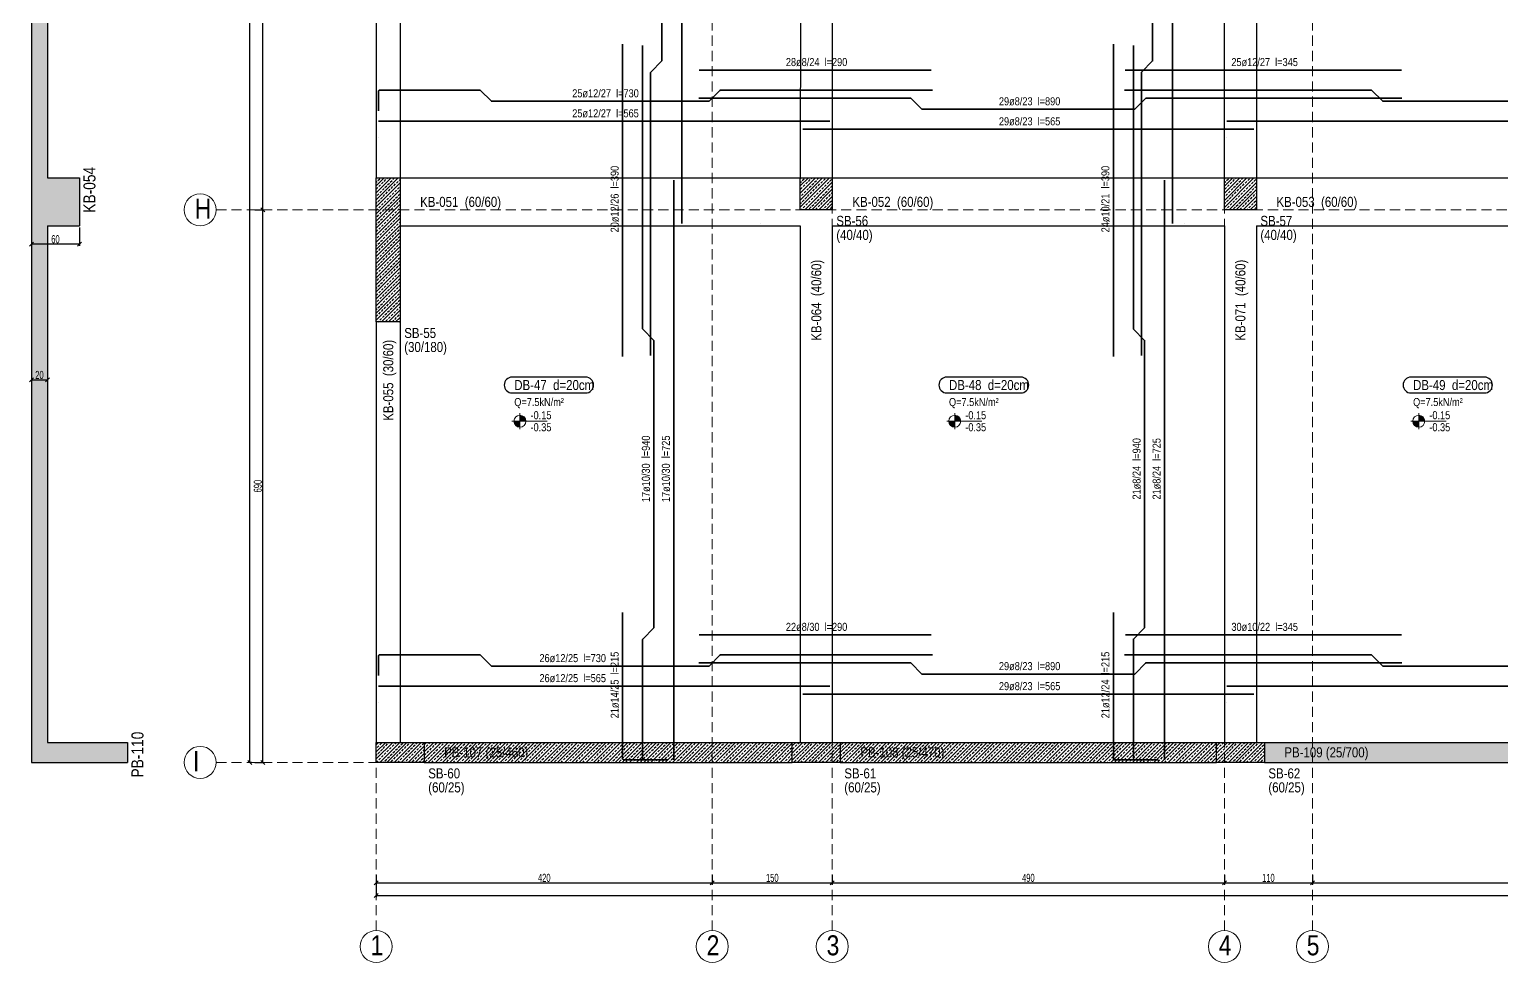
# Model space of a CAD drawing. Header units: millimetres. Extents: x 2018 to 8411, y 702 to 6024.
# Drawn here: x 2051 to 3891, y 702 to 1868 of the extents above; entities that cross this region are included whole.
import ezdxf
from ezdxf.enums import TextEntityAlignment as Align

# ---------------------------------------------------------------- set-up
doc = ezdxf.new("R2010")
doc.units = ezdxf.units.MM
doc.linetypes.add('DASHED', pattern=[19.05, 12.7, -6.35])
for name, color, linetype, lineweight in [('AKS BALONU (BEYKENT)', 7, 'Continuous', 20), ('AKS CIZGISI (BEYKENT)', 252, 'DASHED', 20), ('AKS NO (BEYKENT)', 3, 'Continuous', 20), ('AKS OLCU (BEYKENT)', 200, 'Continuous', 20), ('DONATI (BEYKENT)', 4, 'Continuous', 35), ('DONATI YAZISI (BEYKENT)', 3, 'Continuous', 20), ('DOSEME ISMI (BEYKENT)', 9, 'Continuous', 20), ('DOSEME PAFTA (BEYKENT)', 3, 'Continuous', 20), ('DOSEME SINIRI (BEYKENT)', 2, 'Continuous', 30), ('KIRIS (BEYKENT)', 2, 'Continuous', 30), ('KIRIS ISMI (BEYKENT)', 40, 'Continuous', 20), ('KOLON (BEYKENT)', 3, 'Continuous', 30), ('KOLON ISMI (BEYKENT)', 91, 'Continuous', 20), ('KOT CIZGI (BEYKENT)', 120, 'Continuous', 20), ('KOT YAZI (BEYKENT)', 7, 'Continuous', 20), ('LGP_SLAB', 6, 'Continuous', 30), ('OLCU (BEYKENT)', 14, 'Continuous', 20), ('PERDE (BEYKENT)', 6, 'Continuous', 30), ('PERDE ISMI (BEYKENT)', 240, 'Continuous', 20), ('TARAMA (BEYKENT)', 252, 'Continuous', 25), ('YAZI (BEYKENT)', 140, 'Continuous', 20)]:
    doc.layers.add(name, color=color, linetype=linetype, lineweight=lineweight)
doc.styles.add('DONATI YAZISI (BEYKENT)', font='')
doc.styles.add('DSMOLC-50', font='bahnschrift light condensed', dxfattribs={"width": 0.75, "height": 10})
doc.styles.add('KLNOLC-25', font='bahnschrift light condensed', dxfattribs={"width": 0.75, "height": 10})
doc.styles.add('KOT (BEYKENT)', font='')
doc.styles.add('stastyle', font='RomanSTA.ttf')
doc.styles.add('YAZI (BEYKENT)', font='')
doc.styles.get('DONATI YAZISI (BEYKENT)').set_extended_font_data('Bahnschrift Light Condensed')
doc.styles.get('KOT (BEYKENT)').set_extended_font_data('Bahnschrift Light Condensed')
doc.styles.get('YAZI (BEYKENT)').set_extended_font_data('Bahnschrift Light Condensed')
doc.dimstyles.new('DSMOLC-50', dxfattribs={"dimtxt": 10, "dimasz": 5, "dimexe": 2, "dimexo": 2, "dimgap": 1, "dimtad": 1, "dimdec": 1, "dimrnd": 0.5, "dimzin": 12, "dimdsep": 46, "dimtxsty": 'DSMOLC-50', "dimblk": 'OBLIQUE', "dimblk1": 'OBLIQUE', "dimblk2": 'OBLIQUE', "dimcen": 0, "dimclrt": 7, "dimadec": 0, "dimazin": 0, "dimtfac": 1, "dimtdec": 4, "dimtix": 1, "dimtmove": 2, "dimatfit": 3, "dimfxl": 1, "dimtzin": 0, "dimarcsym": 0})
pattern_1 = [(45, (1036.827, 1029.5085), (-4.490128, 4.490128), []), (45, (1041.317, 1029.5085), (-4.490128, 4.490128), [3.175, -1.5875])]
pattern_2 = [(45, (1036.827, 1029.5085), (-4.419417, 4.419417), []), (45, (1041.2465, 1029.5085), (-4.419417, 4.419417), [3.125, -1.5625])]

# ---------------------------------------------------------------- blocks, each defined once
blk = doc.blocks.new('_Oblique')
at = {"color": 0, "linetype": 'ByBlock', "lineweight": -2}
blk.add_line((-0.5, -0.5), (0.5, 0.5), dxfattribs=at)
blk = doc.blocks.new('*D112')
at = {"layer": 'AKS OLCU (BEYKENT)', "color": 0, "lineweight": -2, "transparency": 16777216}
for p, q in [((2484.3, 812), (2484.3, 800)), ((2904.3, 812), (2904.3, 800)), ((2484.3, 802), (2904.3, 802))]:
    blk.add_line(p, q, dxfattribs=at)
at = {"layer": 'DEFPOINTS', "color": 0, "transparency": 16777216}
for p in [(2484.3, 814), (2904.3, 814), (2904.3, 802)]:
    blk.add_point(p, dxfattribs=at)
at = {"layer": 'AKS OLCU (BEYKENT)', "color": 0, "lineweight": -2, "transparency": 16777216, "xscale": 5, "yscale": 5, "zscale": 5, "rotation": 180}
blk.add_blockref('_Oblique', (2484.3, 802), dxfattribs=at)
at = {"layer": 'AKS OLCU (BEYKENT)', "color": 0, "lineweight": -2, "transparency": 16777216, "xscale": 5, "yscale": 5, "zscale": 5}
blk.add_blockref('_Oblique', (2904.3, 802), dxfattribs=at)
at = {"layer": 'AKS OLCU (BEYKENT)', "color": 7, "transparency": 16777216, "insert": (2694.3, 808.1), "char_height": 10, "attachment_point": 5, "style": 'DSMOLC-50'}
blk.add_mtext('420', dxfattribs=at)
blk = doc.blocks.new('*D113')
at = {"layer": 'AKS OLCU (BEYKENT)', "color": 0, "lineweight": -2, "transparency": 16777216}
for p, q in [((2904.3, 812), (2904.3, 800)), ((3054.3, 812), (3054.3, 800)), ((2904.3, 802), (3054.3, 802))]:
    blk.add_line(p, q, dxfattribs=at)
at = {"layer": 'DEFPOINTS', "color": 0, "transparency": 16777216}
for p in [(2904.3, 814), (3054.3, 814), (3054.3, 802)]:
    blk.add_point(p, dxfattribs=at)
at = {"layer": 'AKS OLCU (BEYKENT)', "color": 0, "lineweight": -2, "transparency": 16777216, "xscale": 5, "yscale": 5, "zscale": 5, "rotation": 180}
blk.add_blockref('_Oblique', (2904.3, 802), dxfattribs=at)
at = {"layer": 'AKS OLCU (BEYKENT)', "color": 0, "lineweight": -2, "transparency": 16777216, "xscale": 5, "yscale": 5, "zscale": 5}
blk.add_blockref('_Oblique', (3054.3, 802), dxfattribs=at)
at = {"layer": 'AKS OLCU (BEYKENT)', "color": 7, "transparency": 16777216, "insert": (2979.3, 808.1), "char_height": 10, "attachment_point": 5, "style": 'DSMOLC-50'}
blk.add_mtext('150', dxfattribs=at)
blk = doc.blocks.new('*D114')
at = {"layer": 'AKS OLCU (BEYKENT)', "color": 0, "lineweight": -2, "transparency": 16777216}
for p, q in [((3054.3, 812), (3054.3, 800)), ((3544.3, 812), (3544.3, 800)), ((3054.3, 802), (3544.3, 802))]:
    blk.add_line(p, q, dxfattribs=at)
at = {"layer": 'DEFPOINTS', "color": 0, "transparency": 16777216}
for p in [(3054.3, 814), (3544.3, 814), (3544.3, 802)]:
    blk.add_point(p, dxfattribs=at)
at = {"layer": 'AKS OLCU (BEYKENT)', "color": 0, "lineweight": -2, "transparency": 16777216, "xscale": 5, "yscale": 5, "zscale": 5, "rotation": 180}
blk.add_blockref('_Oblique', (3054.3, 802), dxfattribs=at)
at = {"layer": 'AKS OLCU (BEYKENT)', "color": 0, "lineweight": -2, "transparency": 16777216, "xscale": 5, "yscale": 5, "zscale": 5}
blk.add_blockref('_Oblique', (3544.3, 802), dxfattribs=at)
at = {"layer": 'AKS OLCU (BEYKENT)', "color": 7, "transparency": 16777216, "insert": (3299.3, 808.1), "char_height": 10, "attachment_point": 5, "style": 'DSMOLC-50'}
blk.add_mtext('490', dxfattribs=at)
blk = doc.blocks.new('*D115')
at = {"layer": 'AKS OLCU (BEYKENT)', "color": 0, "lineweight": -2, "transparency": 16777216}
for p, q in [((3544.3, 812), (3544.3, 800)), ((3654.3, 812), (3654.3, 800)), ((3544.3, 802), (3654.3, 802))]:
    blk.add_line(p, q, dxfattribs=at)
at = {"layer": 'DEFPOINTS', "color": 0, "transparency": 16777216}
for p in [(3544.3, 814), (3654.3, 814), (3654.3, 802)]:
    blk.add_point(p, dxfattribs=at)
at = {"layer": 'AKS OLCU (BEYKENT)', "color": 0, "lineweight": -2, "transparency": 16777216, "xscale": 5, "yscale": 5, "zscale": 5, "rotation": 180}
blk.add_blockref('_Oblique', (3544.3, 802), dxfattribs=at)
at = {"layer": 'AKS OLCU (BEYKENT)', "color": 0, "lineweight": -2, "transparency": 16777216, "xscale": 5, "yscale": 5, "zscale": 5}
blk.add_blockref('_Oblique', (3654.3, 802), dxfattribs=at)
at = {"layer": 'AKS OLCU (BEYKENT)', "color": 7, "transparency": 16777216, "insert": (3599.3, 808.1), "char_height": 10, "attachment_point": 5, "style": 'DSMOLC-50'}
blk.add_mtext('110', dxfattribs=at)
blk = doc.blocks.new('*D116')
at = {"layer": 'AKS OLCU (BEYKENT)', "color": 0, "lineweight": -2, "transparency": 16777216}
for p, q in [((3654.3, 812), (3654.3, 800)), ((4304.3, 812), (4304.3, 800)), ((3654.3, 802), (4304.3, 802))]:
    blk.add_line(p, q, dxfattribs=at)
at = {"layer": 'DEFPOINTS', "color": 0, "transparency": 16777216}
for p in [(3654.3, 814), (4304.3, 814), (4304.3, 802)]:
    blk.add_point(p, dxfattribs=at)
at = {"layer": 'AKS OLCU (BEYKENT)', "color": 0, "lineweight": -2, "transparency": 16777216, "xscale": 5, "yscale": 5, "zscale": 5, "rotation": 180}
blk.add_blockref('_Oblique', (3654.3, 802), dxfattribs=at)
at = {"layer": 'AKS OLCU (BEYKENT)', "color": 0, "lineweight": -2, "transparency": 16777216, "xscale": 5, "yscale": 5, "zscale": 5}
blk.add_blockref('_Oblique', (4304.3, 802), dxfattribs=at)
at = {"layer": 'AKS OLCU (BEYKENT)', "color": 7, "transparency": 16777216, "insert": (3979.3, 808.1), "char_height": 10, "attachment_point": 5, "style": 'DSMOLC-50'}
blk.add_mtext('650', dxfattribs=at)
blk = doc.blocks.new('*D128')
at = {"layer": 'AKS OLCU (BEYKENT)', "color": 0, "lineweight": -2, "transparency": 16777216}
for p, q in [((2484.3, 812), (2484.3, 784)), ((8154.3, 812), (8154.3, 784)), ((2484.3, 786), (8154.3, 786))]:
    blk.add_line(p, q, dxfattribs=at)
at = {"layer": 'DEFPOINTS', "color": 0, "transparency": 16777216}
for p in [(2484.3, 814), (8154.3, 814), (8154.3, 786)]:
    blk.add_point(p, dxfattribs=at)
at = {"layer": 'AKS OLCU (BEYKENT)', "color": 0, "lineweight": -2, "transparency": 16777216, "xscale": 5, "yscale": 5, "zscale": 5, "rotation": 180}
blk.add_blockref('_Oblique', (2484.3, 786), dxfattribs=at)
at = {"layer": 'AKS OLCU (BEYKENT)', "color": 0, "lineweight": -2, "transparency": 16777216, "xscale": 5, "yscale": 5, "zscale": 5}
blk.add_blockref('_Oblique', (8154.3, 786), dxfattribs=at)
at = {"layer": 'AKS OLCU (BEYKENT)', "color": 7, "transparency": 16777216, "insert": (5319.3, 792.1), "char_height": 10, "attachment_point": 5, "style": 'DSMOLC-50'}
blk.add_mtext('5670', dxfattribs=at)
blk = doc.blocks.new('*D129')
at = {"layer": 'AKS OLCU (BEYKENT)', "color": 0, "lineweight": -2, "transparency": 16777216}
for p, q in [((2332.4, 1642.4), (2344.4, 1642.4)), ((2342.4, 952.4), (2342.4, 1642.4)), ((2332.4, 952.4), (2344.4, 952.4))]:
    blk.add_line(p, q, dxfattribs=at)
at = {"layer": 'DEFPOINTS', "color": 0, "transparency": 16777216}
for p in [(2330.4, 1642.4), (2342.4, 1642.4), (2330.4, 952.4)]:
    blk.add_point(p, dxfattribs=at)
at = {"layer": 'AKS OLCU (BEYKENT)', "color": 0, "lineweight": -2, "transparency": 16777216, "xscale": 5, "yscale": 5, "zscale": 5}
for p, rotation in [((2342.4, 1642.4), 90), ((2342.4, 952.4), 270)]:
    blk.add_blockref('_Oblique', p, dxfattribs=dict(at, rotation=rotation))
at = {"layer": 'AKS OLCU (BEYKENT)', "color": 7, "transparency": 16777216, "insert": (2336.3, 1297.4), "char_height": 10, "attachment_point": 5, "rotation": 90, "style": 'DSMOLC-50'}
blk.add_mtext('690', dxfattribs=at)
blk = doc.blocks.new('*D130')
at = {"layer": 'AKS OLCU (BEYKENT)', "color": 0, "lineweight": -2, "transparency": 16777216}
for p, q in [((2332.4, 2342.4), (2344.4, 2342.4)), ((2342.4, 1642.4), (2342.4, 2342.4)), ((2332.4, 1642.4), (2344.4, 1642.4))]:
    blk.add_line(p, q, dxfattribs=at)
at = {"layer": 'DEFPOINTS', "color": 0, "transparency": 16777216}
for p in [(2330.4, 2342.4), (2342.4, 2342.4), (2330.4, 1642.4)]:
    blk.add_point(p, dxfattribs=at)
at = {"layer": 'AKS OLCU (BEYKENT)', "color": 0, "lineweight": -2, "transparency": 16777216, "xscale": 5, "yscale": 5, "zscale": 5}
for p, rotation in [((2342.4, 2342.4), 90), ((2342.4, 1642.4), 270)]:
    blk.add_blockref('_Oblique', p, dxfattribs=dict(at, rotation=rotation))
at = {"layer": 'AKS OLCU (BEYKENT)', "color": 7, "transparency": 16777216, "insert": (2336.3, 1992.4), "char_height": 10, "attachment_point": 5, "rotation": 90, "style": 'DSMOLC-50'}
blk.add_mtext('700', dxfattribs=at)
blk = doc.blocks.new('*D137')
at = {"layer": 'AKS OLCU (BEYKENT)', "color": 0, "lineweight": -2, "transparency": 16777216}
for p, q in [((2328.4, 5572.4), (2324.4, 5572.4)), ((2326.4, 952.4), (2326.4, 5572.4)), ((2328.4, 952.4), (2324.4, 952.4))]:
    blk.add_line(p, q, dxfattribs=at)
at = {"layer": 'DEFPOINTS', "color": 0, "transparency": 16777216}
for p in [(2326.4, 5572.4), (2330.4, 5572.4), (2330.4, 952.4)]:
    blk.add_point(p, dxfattribs=at)
at = {"layer": 'AKS OLCU (BEYKENT)', "color": 0, "lineweight": -2, "transparency": 16777216, "xscale": 5, "yscale": 5, "zscale": 5}
for p, rotation in [((2326.4, 5572.4), 90), ((2326.4, 952.4), 270)]:
    blk.add_blockref('_Oblique', p, dxfattribs=dict(at, rotation=rotation))
at = {"layer": 'AKS OLCU (BEYKENT)', "color": 7, "transparency": 16777216, "insert": (2320.3, 3262.4), "char_height": 10, "attachment_point": 5, "rotation": 90, "style": 'DSMOLC-50'}
blk.add_mtext('4620', dxfattribs=at)
blk = doc.blocks.new('*D167')
at = {"layer": 'DEFPOINTS', "color": 0, "transparency": 16777216}
for p in [(2053.4, 1622.4), (2113.4, 1622.4), (2053.4, 1599.7)]:
    blk.add_point(p, dxfattribs=at)
at = {"layer": 'OLCU (BEYKENT)', "color": 0, "lineweight": -2, "transparency": 16777216}
for p, q in [((2053.4, 1620.4), (2053.4, 1597.7)), ((2113.4, 1620.4), (2113.4, 1597.7)), ((2113.4, 1599.7), (2053.4, 1599.7))]:
    blk.add_line(p, q, dxfattribs=at)
at = {"layer": 'OLCU (BEYKENT)', "color": 0, "lineweight": -2, "transparency": 16777216, "xscale": 5, "yscale": 5, "zscale": 5, "rotation": 180}
blk.add_blockref('_Oblique', (2053.4, 1599.7), dxfattribs=at)
at = {"layer": 'OLCU (BEYKENT)', "color": 0, "lineweight": -2, "transparency": 16777216, "xscale": 5, "yscale": 5, "zscale": 5}
blk.add_blockref('_Oblique', (2113.4, 1599.7), dxfattribs=at)
at = {"layer": 'OLCU (BEYKENT)', "color": 7, "lineweight": -3, "transparency": 16777216, "insert": (2083.4, 1605.8), "char_height": 10, "attachment_point": 5, "style": 'KLNOLC-25'}
blk.add_mtext('60', dxfattribs=at)
blk = doc.blocks.new('*D168')
at = {"layer": 'DEFPOINTS', "color": 0, "transparency": 16777216}
for p in [(2053.4, 1447.6), (2073.4, 1447.6), (2073.4, 1430.1)]:
    blk.add_point(p, dxfattribs=at)
at = {"layer": 'OLCU (BEYKENT)', "color": 0, "lineweight": -2, "transparency": 16777216}
for p, q in [((2053.4, 1445.6), (2053.4, 1428.1)), ((2073.4, 1445.6), (2073.4, 1428.1)), ((2053.4, 1430.1), (2073.4, 1430.1))]:
    blk.add_line(p, q, dxfattribs=at)
at = {"layer": 'OLCU (BEYKENT)', "color": 0, "lineweight": -2, "transparency": 16777216, "xscale": 5, "yscale": 5, "zscale": 5, "rotation": 180}
blk.add_blockref('_Oblique', (2053.4, 1430.1), dxfattribs=at)
at = {"layer": 'OLCU (BEYKENT)', "color": 0, "lineweight": -2, "transparency": 16777216, "xscale": 5, "yscale": 5, "zscale": 5}
blk.add_blockref('_Oblique', (2073.4, 1430.1), dxfattribs=at)
at = {"layer": 'OLCU (BEYKENT)', "color": 7, "lineweight": -3, "transparency": 16777216, "insert": (2063.4, 1436.2), "char_height": 10, "attachment_point": 5, "style": 'KLNOLC-25'}
blk.add_mtext('20', dxfattribs=at)

msp = doc.modelspace()

# ---------------------------------------------------------------- hatches: boundary and pattern name
at = {"layer": 'KOT CIZGI (BEYKENT)'}
h = msp.add_hatch(color=256, dxfattribs=at)
h.dxf.hatch_style = 1
h.paths.add_polyline_path([(2663.93, 1385.96), (2663.93, 1378.46), (2671.43, 1378.46, 0.4142136)])
h = msp.add_hatch(color=256, dxfattribs=at)
h.dxf.hatch_style = 1
h.paths.add_polyline_path([(3207.27, 1385.96), (3207.27, 1378.46), (3214.77, 1378.46, 0.4142136)])
h = msp.add_hatch(color=256, dxfattribs=at)
h.dxf.hatch_style = 1
h.paths.add_polyline_path([(3787.27, 1385.96), (3787.27, 1378.46), (3794.77, 1378.46, 0.4142136)])
h = msp.add_hatch(color=256, dxfattribs=at)
h.dxf.hatch_style = 1
h.paths.add_polyline_path([(2663.93, 1378.46), (2656.43, 1378.46, 0.4142136), (2663.93, 1370.96)])
h = msp.add_hatch(color=256, dxfattribs=at)
h.dxf.hatch_style = 1
h.paths.add_polyline_path([(3207.27, 1378.46), (3199.77, 1378.46, 0.4142136), (3207.27, 1370.96)])
h = msp.add_hatch(color=256, dxfattribs=at)
h.dxf.hatch_style = 1
h.paths.add_polyline_path([(3787.27, 1378.46), (3779.77, 1378.46, 0.4142136), (3787.27, 1370.96)])
at = {"layer": 'TARAMA (BEYKENT)', "lineweight": -3}
h = msp.add_hatch(dxfattribs=at)
h.set_pattern_fill('ANSI33', color=256)
h.set_pattern_definition([(45, (1137.328, 1029.5085), (-4.490128, 4.490128), []), (45, (1141.818, 1029.5085), (-4.490128, 4.490128), [3.175, -1.5875])])
h.paths.add_polyline_path([(2113.38, 1682.41), (2073.38, 1682.41), (2073.38, 2342.41), (2113.38, 2342.41), (2113.38, 2402.41), (2073.38, 2402.41), (2073.38, 2889.1), (2113.38, 2889.1), (2113.38, 2929.64), (2073.38, 2929.64), (2073.38, 3247.41), (2113.38, 3247.41), (2113.38, 3287.41), (2073.38, 3287.41), (2073.38, 3952.41), (2113.38, 3952.41), (2113.38, 3992.41), (2073.38, 3992.41), (2073.38, 4402.41), (2113.38, 4402.41), (2113.38, 4442.41), (2073.38, 4442.41), (2073.38, 4852.41), (2113.38, 4852.41), (2113.38, 4892.41), (2073.38, 4892.41), (2073.38, 5532.41), (2113.38, 5532.41), (2113.38, 5572.41), (2053.38, 5572.41), (2053.38, 4852.41), (2053.38, 4442.41), (2053.38, 3247.41), (2053.38, 2929.64), (2053.38, 1622.41), (2053.38, 977.41), (2053.38, 952.41), (2173.38, 952.41), (2173.38, 977.41), (2073.38, 977.41), (2073.38, 1622.41), (2113.38, 1622.41)])
at = {"layer": 'TARAMA (BEYKENT)'}
h = msp.add_hatch(dxfattribs=at)
h.set_pattern_fill('ANSI33', color=256, style=0, pattern_type=0)
h.set_pattern_definition(pattern_2)
h.paths.add_polyline_path([(2484.3, 1682.41), (2514.3, 1682.41), (2514.3, 1502.41), (2484.3, 1502.41)], flags=0)
h = msp.add_hatch(dxfattribs=at)
h.set_pattern_fill('ANSI33', color=256, style=0, pattern_type=0)
h.set_pattern_definition(pattern_2)
h.paths.add_polyline_path([(3014.3, 1682.41), (3054.3, 1682.41), (3054.3, 1642.41), (3014.3, 1642.41)], flags=0)
h = msp.add_hatch(dxfattribs=at)
h.set_pattern_fill('ANSI33', color=256, style=0, pattern_type=0)
h.set_pattern_definition(pattern_2)
h.paths.add_polyline_path([(3544.3, 1682.41), (3584.3, 1682.41), (3584.3, 1642.41), (3544.3, 1642.41)], flags=0)
h = msp.add_hatch(dxfattribs=at)
h.set_pattern_fill('ANSI33', color=256, style=0, pattern_type=0)
h.set_pattern_definition(pattern_2)
h.paths.add_polyline_path([(2484.3, 977.41), (2544.3, 977.41), (2544.3, 952.41), (2484.3, 952.41)], flags=0)
at = {"layer": 'TARAMA (BEYKENT)', "lineweight": -3}
h = msp.add_hatch(dxfattribs=at)
h.set_pattern_fill('ANSI33', color=256)
h.set_pattern_definition(pattern_1)
h.paths.add_polyline_path([(3004.3, 977.41), (2544.3, 977.41), (2544.3, 952.41), (3004.3, 952.41)])
at = {"layer": 'TARAMA (BEYKENT)'}
h = msp.add_hatch(dxfattribs=at)
h.set_pattern_fill('ANSI33', color=256, style=0, pattern_type=0)
h.set_pattern_definition(pattern_2)
h.paths.add_polyline_path([(3004.3, 977.41), (3064.3, 977.41), (3064.3, 952.41), (3004.3, 952.41)], flags=0)
at = {"layer": 'TARAMA (BEYKENT)', "lineweight": -3}
h = msp.add_hatch(dxfattribs=at)
h.set_pattern_fill('ANSI33', color=256)
h.set_pattern_definition(pattern_1)
h.paths.add_polyline_path([(3534.3, 977.41), (3064.3, 977.41), (3064.3, 952.41), (3534.3, 952.41)])
at = {"layer": 'TARAMA (BEYKENT)'}
h = msp.add_hatch(dxfattribs=at)
h.set_pattern_fill('ANSI33', color=256, style=0, pattern_type=0)
h.set_pattern_definition(pattern_2)
h.paths.add_polyline_path([(3534.3, 977.41), (3594.3, 977.41), (3594.3, 952.41), (3534.3, 952.41)], flags=0)
at = {"layer": 'TARAMA (BEYKENT)', "lineweight": -3}
h = msp.add_hatch(dxfattribs=at)
h.set_pattern_fill('ANSI33', color=256)
h.set_pattern_definition(pattern_1)
h.paths.add_polyline_path([(4294.3, 977.41), (3594.3, 977.41), (3594.3, 977.41), (3594.3, 952.41), (4294.3, 952.41)])

# ---------------------------------------------------------------- linework, layer by layer
at = {"layer": 'AKS BALONU (BEYKENT)'}
for centre in [(2264.3, 1642.41), (2264.3, 952.41), (2484.3, 722.41), (2904.3, 722.41), (3054.3, 722.41), (3544.3, 722.41), (3654.3, 722.41)]:
    msp.add_circle(centre, 20, dxfattribs=at)
at = {"layer": 'AKS CIZGISI (BEYKENT)'}
for p, q in [((2484.3, 742.41), (2484.3, 5772.41)), ((2904.3, 742.41), (2904.3, 5772.41)), ((3054.3, 742.41), (3054.3, 5772.41)), ((3544.3, 742.41), (3544.3, 5772.41)), ((3654.3, 742.41), (3654.3, 5772.41)), ((2284.3, 1642.41), (8369.3, 1642.41)), ((2284.3, 952.41), (8369.3, 952.41))]:
    msp.add_line(p, q, dxfattribs=at)
at = {"layer": 'DONATI (BEYKENT)'}
for points in [[(2827.27, 1460.71), (2827.27, 1813.79, -0.1989124), (2827.71, 1814.85), (2840.83, 1827.97, 0.1989124), (2841.27, 1829.03), (2841.27, 2195.79, 0.1989124), (2840.83, 2196.85), (2827.71, 2209.97, -0.1989124), (2827.27, 2211.03), (2827.27, 2504.11)], [(3440.59, 1460.71), (3440.59, 1813.79, -0.1989124), (3441.03, 1814.85), (3454.15, 1827.97, 0.1989124), (3454.59, 1829.03), (3454.59, 2195.79, 0.1989124), (3454.15, 2196.85), (3441.03, 2209.97, -0.1989124), (3440.59, 2211.03), (3440.59, 2504.11)], [(2848.27, 955.41), (2818.77, 955.41, -0.4142136), (2817.27, 956.91), (2817.27, 1105.79, -0.1989124), (2817.71, 1106.85), (2830.83, 1119.97, 0.1989124), (2831.27, 1121.03), (2831.27, 1478.79, 0.1989124), (2830.83, 1479.85), (2817.71, 1492.97, -0.1989124), (2817.27, 1494.03), (2817.27, 1847.81)], [(3461.59, 955.41), (3432.09, 955.41, -0.4142136), (3430.59, 956.91), (3430.59, 1105.79, -0.1989124), (3431.03, 1106.85), (3444.15, 1119.97, 0.1989124), (3444.59, 1121.03), (3444.59, 1478.79, 0.1989124), (3444.15, 1479.85), (3431.03, 1492.97, -0.1989124), (3430.59, 1494.03), (3430.59, 1847.81)], [(2487.2, 1766.13), (2487.2, 1790.53, -0.4142136), (2488.7, 1792.03), (2613.68, 1792.03, -0.1989124), (2614.74, 1791.59), (2627.86, 1778.47, 0.1989124), (2628.93, 1778.03), (2899.69, 1778.03, 0.1989124), (2900.75, 1778.47), (2913.87, 1791.59, -0.1989124), (2914.93, 1792.03), (3179.71, 1792.03)], [(3419.45, 1792.03), (3727.66, 1792.03, -0.1989124), (3728.72, 1791.59), (3741.84, 1778.47, 0.1989124), (3742.9, 1778.03), (4145.6, 1778.03, 0.1989124), (4146.66, 1778.47), (4159.78, 1791.59, -0.1989124), (4160.84, 1792.03), (4527.86, 1792.03)], [(2887.59, 1782.03), (3151.66, 1782.03, -0.1989124), (3152.72, 1781.59), (3165.84, 1768.47, 0.1989124), (3166.9, 1768.03), (3431.6, 1768.03, 0.1989124), (3432.66, 1768.47), (3445.78, 1781.59, -0.1989124), (3446.84, 1782.03), (3766, 1782.03)], [(2823.27, 955.41), (2793.77, 955.41, -0.4142136), (2792.27, 956.91), (2792.27, 1139.41)], [(3436.59, 955.41), (3407.09, 955.41, -0.4142136), (3405.59, 956.91), (3405.59, 1139.41)], [(2487.2, 1060.74), (2487.2, 1085.14, -0.4142136), (2488.7, 1086.64), (2613.68, 1086.64, -0.1989124), (2614.74, 1086.2), (2627.86, 1073.08, 0.1989124), (2628.92, 1072.64), (2899.68, 1072.64, 0.1989124), (2900.74, 1073.08), (2913.86, 1086.2, -0.1989124), (2914.92, 1086.64), (3179.7, 1086.64)], [(3419.49, 1086.64), (3727.68, 1086.64, -0.1989124), (3728.74, 1086.2), (3741.86, 1073.08, 0.1989124), (3742.92, 1072.64), (4145.68, 1072.64, 0.1989124), (4146.74, 1073.08), (4159.86, 1086.2, -0.1989124), (4160.92, 1086.64), (4527.89, 1086.64)], [(2887.6, 1076.64), (3151.68, 1076.64, -0.1989124), (3152.74, 1076.2), (3165.86, 1063.08, 0.1989124), (3166.92, 1062.64), (3431.68, 1062.64, 0.1989124), (3432.74, 1063.08), (3445.86, 1076.2, -0.1989124), (3446.92, 1076.64), (3766, 1076.64)]]:
    msp.add_lwpolyline(points, format="xyb", dxfattribs=at)
for points in [[(2866.27, 1625.41), (2866.27, 2399.41)], [(3479.59, 1625.41), (3479.59, 2399.41)], [(2792.27, 1459.29), (2792.27, 1849.29)], [(3405.59, 1459.29), (3405.59, 1849.29)], [(2888.04, 1817.03), (3178.05, 1817.03)], [(3420.5, 1817.03), (3765.5, 1817.03)], [(2487.2, 1753.03), (3051.3, 1753.03)], [(3547.2, 1753.03), (4341.3, 1753.03)], [(3017.32, 1743.03), (3581.3, 1743.03)], [(2856.27, 955.41), (2856.27, 1679.41)], [(3469.59, 955.41), (3469.59, 1679.41)], [(2888.05, 1111.64), (3178.05, 1111.64)], [(3420.55, 1111.64), (3765.55, 1111.64)], [(2487.2, 1047.64), (3051.3, 1047.64)], [(3017.3, 1037.64), (3581.3, 1037.64)], [(3547.3, 1047.64), (4341.3, 1047.64)]]:
    msp.add_lwpolyline(points, dxfattribs=at)
at = {"layer": 'DOSEME PAFTA (BEYKENT)', "lineweight": -3}
for points in [[(2654.16, 1413.76), (2746.06, 1413.76, 1), (2746.06, 1433.54), (2654.16, 1433.54, 1)], [(3197.49, 1413.76), (3289.91, 1413.76, 1), (3289.91, 1433.54), (3197.49, 1433.54, 1)], [(3777.49, 1413.76), (3869.48, 1413.76, 1), (3869.48, 1433.54), (3777.49, 1433.54, 1)]]:
    msp.add_lwpolyline(points, format="xyb", close=True, dxfattribs=at)
at = {"layer": 'DOSEME SINIRI (BEYKENT)'}
for p, q in [((2053.38, 2929.64), (2053.38, 1622.41)), ((2073.38, 2342.41), (2073.38, 1682.41)), ((2073.38, 1682.41), (2113.38, 1682.41)), ((2113.38, 1682.41), (2113.38, 1622.41)), ((2053.38, 1622.41), (2053.38, 977.41)), ((2073.38, 1622.41), (2113.38, 1622.41)), ((2073.38, 1622.41), (2073.38, 977.41)), ((2053.38, 977.41), (2053.38, 952.41)), ((2073.38, 977.41), (2173.38, 977.41)), ((2173.38, 977.41), (2173.38, 952.41)), ((2053.38, 952.41), (2173.38, 952.41))]:
    msp.add_line(p, q, dxfattribs=at)
at = {"layer": 'KIRIS (BEYKENT)'}
for p, q in [((2484.2, 2342.31), (2484.2, 1682.41)), ((2514.3, 2342.31), (2514.3, 1682.41)), ((3014.4, 2342.31), (3014.3, 1682.41)), ((3054.3, 2342.31), (3054.3, 1682.41)), ((3544.2, 2342.31), (3544.2, 1682.31)), ((3584.3, 2342.31), (3584.3, 1682.41)), ((2514.2, 1682.41), (3014.3, 1682.41)), ((3054.4, 1682.41), (3544.2, 1682.41)), ((3584.3, 1682.41), (4304.2, 1682.41)), ((2514.2, 1622.41), (3014.3, 1622.41)), ((3014.3, 1622.41), (3014.3, 977.31)), ((3054.3, 1622.41), (3544.3, 1622.41)), ((3054.3, 1622.41), (3054.3, 977.31)), ((3544.3, 1622.41), (3544.3, 977.31)), ((3584.3, 1622.41), (4304.3, 1622.41)), ((3584.3, 1622.41), (3584.3, 977.31)), ((2484.2, 1502.41), (2484.2, 977.31)), ((2514.3, 1502.41), (2514.3, 977.31))]:
    msp.add_line(p, q, dxfattribs=at)
at = {"layer": 'KOLON (BEYKENT)'}
for points in [[(2484.3, 1682.41), (2514.3, 1682.41), (2514.3, 1502.41), (2484.3, 1502.41)], [(3014.3, 1682.41), (3054.3, 1682.41), (3054.3, 1642.41), (3014.3, 1642.41)], [(3544.3, 1682.41), (3584.3, 1682.41), (3584.3, 1642.41), (3544.3, 1642.41)], [(2484.3, 977.41), (2544.3, 977.41), (2544.3, 952.41), (2484.3, 952.41)], [(3004.3, 977.41), (3064.3, 977.41), (3064.3, 952.41), (3004.3, 952.41)], [(3534.3, 977.41), (3594.3, 977.41), (3594.3, 952.41), (3534.3, 952.41)]]:
    msp.add_lwpolyline(points, close=True, dxfattribs=at)
at = {"layer": 'KOT CIZGI (BEYKENT)'}
for p, q in [((2663.93, 1388.46), (2663.93, 1368.46)), ((3207.27, 1388.46), (3207.27, 1368.46)), ((3787.27, 1388.46), (3787.27, 1368.46)), ((2653.93, 1378.46), (2697.96, 1378.46)), ((3197.27, 1378.46), (3241.29, 1378.46)), ((3777.27, 1378.46), (3821.29, 1378.46))]:
    msp.add_line(p, q, dxfattribs=at)
for centre in [(2663.93, 1378.46), (3207.27, 1378.46), (3787.27, 1378.46)]:
    msp.add_circle(centre, 7.5, dxfattribs=at)
at = {"layer": 'PERDE (BEYKENT)'}
for p, q in [((2544.2, 977.41), (3004.3, 977.41)), ((3064.3, 977.41), (3534.3, 977.41)), ((3594.3, 977.41), (4294.3, 977.41)), ((2544.2, 952.41), (3004.3, 952.41)), ((3064.3, 952.41), (3534.3, 952.41)), ((3594.3, 952.41), (4294.3, 952.41))]:
    msp.add_line(p, q, dxfattribs=at)

# ---------------------------------------------------------------- texts
at = {"layer": 'AKS NO (BEYKENT)', "style": 'YAZI (BEYKENT)'}
for s, p in [('H', (2257.33, 1631.41)), ('I', (2255.24, 941.41)), ('1', (2477.2, 711.41)), ('2', (2897.2, 711.41)), ('3', (3047.16, 711.41)), ('4', (3537.23, 711.41)), ('5', (3647.23, 711.41))]:
    msp.add_text(s, height=25, dxfattribs=at).set_placement(p)
at = {"layer": 'DONATI YAZISI (BEYKENT)', "style": 'DONATI YAZISI (BEYKENT)'}
for s, p in [(' 28ø8/24  l=290', (3033.04, 1827.03)), (' 25ø12/27  l=345', (3593, 1827.03)), (' 25ø12/27  l=730', (2769.25, 1788.03)), (' 25ø12/27  l=565', (2769.25, 1763.03)), (' 29ø8/23  l=890', (3299.31, 1778.03)), (' 29ø8/23  l=565', (3299.31, 1753.03)), (' 22ø8/30  l=290', (3033.05, 1121.64)), (' 30ø10/22  l=345', (3593.05, 1121.64)), (' 26ø12/25  l=730', (2728.25, 1082.64)), (' 29ø8/23  l=890', (3299.3, 1072.64)), (' 26ø12/25  l=565', (2728.25, 1057.64)), (' 29ø8/23  l=565', (3299.3, 1047.64))]:
    msp.add_text(s, height=10, dxfattribs=at).set_placement(p, align=Align.MIDDLE_CENTER)
for s, p in [(' 20ø12/26  l=390', (2782.27, 1654.29)), (' 24ø10/21  l=390', (3395.59, 1654.29)), (' 17ø10/30  l=940', (2821.27, 1317.41)), (' 17ø10/30  l=725', (2846.27, 1317.41)), (' 21ø8/24  l=940', (3434.59, 1317.41)), (' 21ø8/24  l=725', (3459.59, 1317.41)), (' 21ø14/25  l=215', (2782.27, 1047.41)), (' 21ø12/24  l=215', (3395.59, 1047.41))]:
    msp.add_text(s, height=10, rotation=90, dxfattribs=at).set_placement(p, align=Align.MIDDLE_CENTER)
at = {"layer": 'DOSEME ISMI (BEYKENT)', "style": 'YAZI (BEYKENT)'}
for s, p in [('DB-47  d=20cm', (2656.8, 1417.41)), ('DB-48  d=20cm', (3200.13, 1417.41)), ('DB-49  d=20cm', (3780.13, 1417.41))]:
    msp.add_text(s, height=12.5, dxfattribs=at).set_placement(p)
at = {"layer": 'KIRIS ISMI (BEYKENT)', "style": 'YAZI (BEYKENT)'}
for s, height, p in [('KB-054', 15, (2133.38, 1638.83)), ('KB-064  (40/60)', 12.5, (3040.56, 1478.99)), ('KB-071  (40/60)', 12.5, (3570.56, 1479.07)), ('KB-055  (30/60)', 12.5, (2505.56, 1379.03))]:
    msp.add_text(s, height=height, rotation=90, dxfattribs=at).set_placement(p)
for s, p in [('KB-051  (60/60)', (2539.2, 1646.16)), ('KB-052  (60/60)', (3079.4, 1646.16)), ('KB-053  (60/60)', (3609.4, 1646.16))]:
    msp.add_text(s, height=12.5, dxfattribs=at).set_placement(p)
at = {"layer": 'KOLON ISMI (BEYKENT)', "style": 'YAZI (BEYKENT)'}
for s, p in [('SB-56', (3059.3, 1622.41)), ('SB-57', (3589.3, 1622.41)), ('(40/40)', (3059.3, 1604.91)), ('(40/40)', (3589.3, 1604.91)), ('SB-55', (2519.3, 1482.41)), ('(30/180)', (2519.3, 1464.91)), ('SB-60', (2549.3, 932.41)), ('SB-61', (3069.3, 932.41)), ('SB-62', (3599.3, 932.41)), ('(60/25)', (2549.3, 914.91)), ('(60/25)', (3069.3, 914.91)), ('(60/25)', (3599.3, 914.91))]:
    msp.add_text(s, height=12.5, dxfattribs=at).set_placement(p)
at = {"layer": 'KOT YAZI (BEYKENT)', "style": 'KOT (BEYKENT)'}
for s, p in [(' -0.15', (2673.93, 1380.96)), (' -0.15', (3217.27, 1380.96)), (' -0.15', (3797.27, 1380.96)), (' -0.35', (2673.93, 1365.96)), (' -0.35', (3217.27, 1365.96)), (' -0.35', (3797.27, 1365.96))]:
    msp.add_text(s, height=10, dxfattribs=at).set_placement(p)
at = {"layer": 'LGP_SLAB', "style": 'stastyle'}
for s, p in [('& 1-.2- 1- 5.700001- 7.600001', (3017.29, 1752.41)), ('& 1-.2- 1- 0- 4.9', (2487.3, 1732.41)), ('& 1-.2- 1- 4.9- 7.899998', (3547.3, 1732.41)), ('& 1-.2- 1- 6.900002- 4.65', (2964.3, 1625.41)), ('& 1-.2- 1- 6.900002- 4.65', (3494.3, 1625.41)), ('& 1-.2- 1- 5.700001- 7.6', (3017.29, 1047.41)), ('& 1-.2- 1- 0- 4.9', (2487.3, 1027.41)), ('& 1-.2- 1- 4.9- 7.9', (3547.3, 1027.41)), ('& 1-.2- 1- 0- 7', (2944.3, 955.4)), ('& 1-.2- 1- 0- 7', (3474.3, 955.4))]:
    msp.add_text(s, height=0.0005, dxfattribs=at).set_placement(p)
at = {"layer": 'PERDE ISMI (BEYKENT)', "style": 'YAZI (BEYKENT)'}
msp.add_text('PB-110', height=15, rotation=90, dxfattribs=at).set_placement((2193.38, 933.45))
for s, p in [('PB-107 (25/460)', (2569.2, 958.66)), ('PB-108 (25/470)', (3089.3, 958.66)), ('PB-109 (25/700)', (3619.3, 958.66))]:
    msp.add_text(s, height=12.5, dxfattribs=at).set_placement(p)
at = {"layer": 'YAZI (BEYKENT)', "style": 'YAZI (BEYKENT)'}
for p in [(2656.8, 1397.41), (3200.13, 1397.41), (3780.13, 1397.41)]:
    msp.add_text('Q=7.5kN/m²', height=10, dxfattribs=at).set_placement(p)

# ---------------------------------------------------------------- dimensions: what is measured, and where the dimension line sits
at = {"layer": 'AKS OLCU (BEYKENT)'}
for base, p1, p2, picture, middle in [((2326.41, 5572.41), (2330.41, 952.41), (2330.41, 5572.41), '*D137', (2320.31, 3262.41)), ((2342.41, 2342.41), (2330.41, 1642.41), (2330.41, 2342.41), '*D130', (2336.31, 1992.41)), ((2342.41, 1642.41), (2330.41, 952.41), (2330.41, 1642.41), '*D129', (2336.31, 1297.41))]:
    dim = msp.add_linear_dim(base=base, p1=p1, p2=p2, angle=90, dimstyle='DSMOLC-50', dxfattribs=at)
    dim.commit()
    dim.dimension.update_dxf_attribs({"geometry": picture, "text_midpoint": middle})
for base, p1, p2, picture, middle in [((2904.3, 802.03), (2484.3, 814.03), (2904.3, 814.03), '*D112', (2694.3, 808.14)), ((8154.3, 786.03), (2484.3, 814.03), (8154.3, 814.03), '*D128', (5319.3, 792.14)), ((3054.3, 802.03), (2904.3, 814.03), (3054.3, 814.03), '*D113', (2979.3, 808.14)), ((3544.3, 802.03), (3054.3, 814.03), (3544.3, 814.03), '*D114', (3299.3, 808.14)), ((3654.3, 802.03), (3544.3, 814.03), (3654.3, 814.03), '*D115', (3599.3, 808.14)), ((4304.3, 802.03), (3654.3, 814.03), (4304.3, 814.03), '*D116', (3979.3, 808.14))]:
    dim = msp.add_linear_dim(base=base, p1=p1, p2=p2, dimstyle='DSMOLC-50', dxfattribs=at)
    dim.commit()
    dim.dimension.update_dxf_attribs({"geometry": picture, "text_midpoint": middle})
at = {"layer": 'OLCU (BEYKENT)', "lineweight": -3}
for base, p1, p2, picture, middle in [((2053.38, 1599.68), (2113.38, 1622.41), (2053.38, 1622.41), '*D167', (2083.38, 1605.78)), ((2073.38, 1430.14), (2053.38, 1447.59), (2073.38, 1447.59), '*D168', (2063.38, 1436.24))]:
    dim = msp.add_linear_dim(base=base, p1=p1, p2=p2, dimstyle='DSMOLC-50', override={"dimtxsty": 'KLNOLC-25'}, dxfattribs=at)
    dim.commit()
    dim.dimension.update_dxf_attribs({"geometry": picture, "text_midpoint": middle})

doc.saveas('drawing.dxf')
